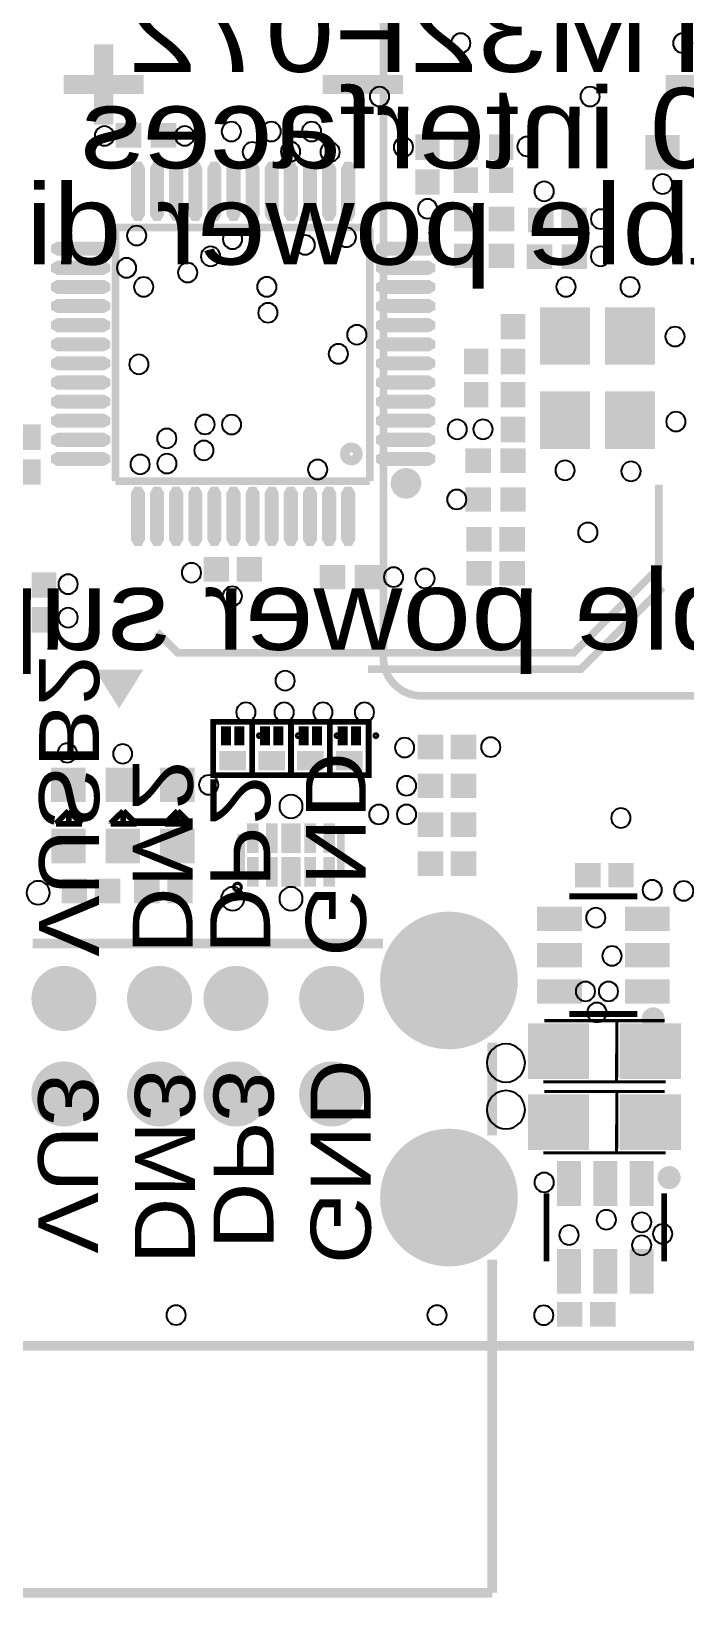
# Model space of a CAD drawing. Header units: millimetres. Extents: x -1 to 130, y -79 to 1.
# Drawn here: x 67.87 to 84.98, y -79.32 to -38.34 of the extents above; entities that cross this region are included whole.
import ezdxf
from ezdxf.enums import TextEntityAlignment as Align

# ---------------------------------------------------------------- set-up
doc = ezdxf.new("R2010")
doc.units = ezdxf.units.MM
doc.header["$MEASUREMENT"] = 0
for name, color, linetype, true_color in [('Board-Outline-Layer', 7, 'Continuous', 0xff00ff), ('Bottom-Silkscreen-Layer', 7, 'Continuous', 0x808000), ('Bottom-Solder-Mask-Layer', 7, 'Continuous', 0xff00ff), ('Multi-Layer', 7, 'Continuous', 0xc0c0c0), ('Top-Silkscreen-Layer', 7, 'Continuous', 0xffff00), ('Top-Solder-Mask-Layer', 7, 'Continuous', 0x800080)]:
    doc.layers.add(name, color=color, linetype=linetype, true_color=true_color)
doc.styles.get("Standard").update_dxf_attribs({"font": 'arial.ttf'})

msp = doc.modelspace()

# ---------------------------------------------------------------- hatches: boundary and pattern name
at = {"layer": 'Bottom-Solder-Mask-Layer'}
for points in [[(76.988, -63.17, 1), (80.59, -63.17, 1)], [(67.868, -63.64, 1), (69.57, -63.64, 1)], [(70.368, -63.64, 1), (72.07, -63.64, 1)], [(72.368, -63.64, 1), (74.07, -63.64, 1)], [(74.868, -63.64, 1), (76.57, -63.64, 1)], [(67.868, -66.14, 1), (69.57, -66.14, 1)], [(70.368, -66.14, 1), (72.07, -66.14, 1)], [(72.368, -66.14, 1), (74.07, -66.14, 1)], [(74.868, -66.14, 1), (76.57, -66.14, 1)], [(76.988, -68.85, 1), (80.59, -68.85, 1)]]:
    msp.add_hatch(color=256, dxfattribs=at).paths.add_polyline_path(points)
at = {"layer": 'Multi-Layer'}
for points in [[(77.039, -63.17, 1), (80.539, -63.17, 1)], [(77.039, -63.17, 1), (80.539, -63.17, 1)], [(77.039, -63.17, 1), (80.539, -63.17, 1)], [(67.919, -63.64, 1), (69.519, -63.64, 1)], [(67.919, -63.64, 1), (69.519, -63.64, 1)], [(67.919, -63.64, 1), (69.519, -63.64, 1)], [(70.419, -63.64, 1), (72.019, -63.64, 1)], [(70.419, -63.64, 1), (72.019, -63.64, 1)], [(70.419, -63.64, 1), (72.019, -63.64, 1)], [(72.419, -63.64, 1), (74.019, -63.64, 1)], [(72.419, -63.64, 1), (74.019, -63.64, 1)], [(72.419, -63.64, 1), (74.019, -63.64, 1)], [(74.919, -63.64, 1), (76.519, -63.64, 1)], [(74.919, -63.64, 1), (76.519, -63.64, 1)], [(74.919, -63.64, 1), (76.519, -63.64, 1)], [(67.919, -66.14, 1), (69.519, -66.14, 1)], [(67.919, -66.14, 1), (69.519, -66.14, 1)], [(67.919, -66.14, 1), (69.519, -66.14, 1)], [(70.419, -66.14, 1), (72.019, -66.14, 1)], [(70.419, -66.14, 1), (72.019, -66.14, 1)], [(70.419, -66.14, 1), (72.019, -66.14, 1)], [(72.419, -66.14, 1), (74.019, -66.14, 1)], [(72.419, -66.14, 1), (74.019, -66.14, 1)], [(72.419, -66.14, 1), (74.019, -66.14, 1)], [(74.919, -66.14, 1), (76.519, -66.14, 1)], [(74.919, -66.14, 1), (76.519, -66.14, 1)], [(74.919, -66.14, 1), (76.519, -66.14, 1)], [(77.039, -68.85, 1), (80.539, -68.85, 1)], [(77.039, -68.85, 1), (80.539, -68.85, 1)], [(77.039, -68.85, 1), (80.539, -68.85, 1)]]:
    msp.add_hatch(color=256, dxfattribs=at).paths.add_polyline_path(points)
at = {"layer": 'Top-Silkscreen-Layer'}
for points in [[(68.708, -39.484), (69.508, -39.484), (69.508, -38.684), (70.008, -38.684), (70.008, -39.484), (70.808, -39.484), (70.808, -39.984), (70.008, -39.984), (70.008, -40.784), (69.508, -40.784), (69.508, -39.984), (68.708, -39.984)], [(84.456, -39.484), (85.256, -39.484), (85.256, -38.684), (85.756, -38.684), (85.756, -39.484), (86.556, -39.484), (86.556, -39.984), (85.756, -39.984), (85.756, -40.784), (85.256, -40.784), (85.256, -39.984), (84.456, -39.984)], [(75.486, -39.484), (76.286, -39.484), (76.286, -39.484), (76.786, -39.484), (76.786, -39.484), (77.586, -39.484), (77.586, -39.984), (75.486, -39.984)], [(70.797, -55.037), (69.526, -55.037), (70.162, -56.053)]]:
    msp.add_hatch(color=256, dxfattribs=at).paths.add_polyline_path(points)
at = {"layer": 'Top-Solder-Mask-Layer'}
for points in [[(70.074, -41.383), (70.074, -40.741), (70.742, -40.741), (70.742, -41.383)], [(70.986, -41.383), (70.986, -40.741), (71.654, -40.741), (71.654, -41.383)], [(77.908, -41.037), (78.55, -41.037), (78.55, -41.705), (77.908, -41.705)], [(79.55, -41.703), (78.908, -41.703), (78.908, -41.036), (79.55, -41.036)], [(79.834, -41.036), (80.475, -41.036), (80.475, -41.703), (79.834, -41.703)], [(84.826, -41.956), (83.925, -41.956), (83.925, -41.055), (84.826, -41.055)], [(70.839, -43.142), (70.747, -43.302), (70.562, -43.302), (70.469, -43.142), (70.469, -41.912), (70.562, -41.752), (70.747, -41.752), (70.839, -41.912)], [(71.339, -43.142), (71.247, -43.302), (71.062, -43.302), (70.969, -43.142), (70.969, -41.912), (71.062, -41.752), (71.247, -41.752), (71.339, -41.912)], [(71.839, -43.142), (71.747, -43.302), (71.562, -43.302), (71.469, -43.142), (71.469, -41.912), (71.562, -41.752), (71.747, -41.752), (71.839, -41.912)], [(72.339, -43.142), (72.247, -43.302), (72.062, -43.302), (71.969, -43.142), (71.969, -41.912), (72.062, -41.752), (72.247, -41.752), (72.339, -41.912)], [(72.839, -43.142), (72.747, -43.302), (72.562, -43.302), (72.469, -43.142), (72.469, -41.912), (72.562, -41.752), (72.747, -41.752), (72.839, -41.912)], [(73.339, -43.142), (73.247, -43.302), (73.062, -43.302), (72.969, -43.142), (72.969, -41.912), (73.062, -41.752), (73.247, -41.752), (73.339, -41.912)], [(73.839, -43.142), (73.747, -43.302), (73.562, -43.302), (73.469, -43.142), (73.469, -41.912), (73.562, -41.752), (73.747, -41.752), (73.839, -41.912)], [(74.339, -43.142), (74.247, -43.302), (74.062, -43.302), (73.969, -43.142), (73.969, -41.912), (74.062, -41.752), (74.247, -41.752), (74.339, -41.912)], [(74.839, -43.142), (74.747, -43.302), (74.562, -43.302), (74.469, -43.142), (74.469, -41.912), (74.562, -41.752), (74.747, -41.752), (74.839, -41.912)], [(75.339, -43.142), (75.247, -43.302), (75.062, -43.302), (74.969, -43.142), (74.969, -41.912), (75.062, -41.752), (75.247, -41.752), (75.339, -41.912)], [(75.839, -43.142), (75.747, -43.302), (75.562, -43.302), (75.469, -43.142), (75.469, -41.912), (75.562, -41.752), (75.747, -41.752), (75.839, -41.912)], [(76.339, -43.142), (76.247, -43.302), (76.062, -43.302), (75.969, -43.142), (75.969, -41.912), (76.062, -41.752), (76.247, -41.752), (76.339, -41.912)], [(77.908, -41.949), (78.55, -41.949), (78.55, -42.617), (77.908, -42.617)], [(79.55, -42.569), (78.908, -42.569), (78.908, -41.901), (79.55, -41.901)], [(79.834, -41.901), (80.475, -41.901), (80.475, -42.569), (79.834, -42.569)], [(78.918, -43.569), (78.918, -42.927), (79.586, -42.927), (79.586, -43.569)], [(79.83, -43.569), (79.83, -42.927), (80.498, -42.927), (80.498, -43.569)], [(80.858, -43.598), (80.858, -42.956), (81.526, -42.956), (81.526, -43.598)], [(81.724, -43.598), (81.724, -42.956), (82.391, -42.956), (82.391, -43.598)], [(69.769, -43.842), (69.929, -43.935), (69.929, -44.12), (69.769, -44.212), (68.539, -44.212), (68.379, -44.12), (68.379, -43.935), (68.539, -43.842)], [(78.269, -43.842), (78.429, -43.935), (78.429, -44.12), (78.269, -44.212), (77.039, -44.212), (76.879, -44.12), (76.879, -43.935), (77.039, -43.842)], [(78.918, -44.533), (78.918, -43.891), (79.586, -43.891), (79.586, -44.533)], [(79.83, -44.533), (79.83, -43.891), (80.498, -43.891), (80.498, -44.533)], [(81.491, -43.916), (81.491, -44.558), (80.823, -44.558), (80.823, -43.916)], [(82.403, -43.916), (82.403, -44.558), (81.735, -44.558), (81.735, -43.916)], [(69.769, -44.342), (69.929, -44.435), (69.929, -44.62), (69.769, -44.712), (68.539, -44.712), (68.379, -44.62), (68.379, -44.435), (68.539, -44.342)], [(78.269, -44.342), (78.429, -44.435), (78.429, -44.62), (78.269, -44.712), (77.039, -44.712), (76.879, -44.62), (76.879, -44.435), (77.039, -44.342)], [(69.769, -44.842), (69.929, -44.935), (69.929, -45.12), (69.769, -45.212), (68.539, -45.212), (68.379, -45.12), (68.379, -44.935), (68.539, -44.842)], [(78.269, -44.842), (78.429, -44.935), (78.429, -45.12), (78.269, -45.212), (77.039, -45.212), (76.879, -45.12), (76.879, -44.935), (77.039, -44.842)], [(69.769, -45.342), (69.929, -45.435), (69.929, -45.62), (69.769, -45.712), (68.539, -45.712), (68.379, -45.62), (68.379, -45.435), (68.539, -45.342)], [(78.269, -45.342), (78.429, -45.435), (78.429, -45.62), (78.269, -45.712), (77.039, -45.712), (76.879, -45.62), (76.879, -45.435), (77.039, -45.342)], [(69.769, -45.842), (69.929, -45.935), (69.929, -46.12), (69.769, -46.212), (68.539, -46.212), (68.379, -46.12), (68.379, -45.935), (68.539, -45.842)], [(78.269, -45.842), (78.429, -45.935), (78.429, -46.12), (78.269, -46.212), (77.039, -46.212), (76.879, -46.12), (76.879, -45.935), (77.039, -45.842)], [(80.143, -45.733), (80.785, -45.733), (80.785, -46.401), (80.143, -46.401)], [(82.476, -47.063), (81.174, -47.063), (81.174, -45.561), (82.476, -45.561)], [(84.176, -47.063), (82.874, -47.063), (82.874, -45.561), (84.176, -45.561)], [(69.769, -46.342), (69.929, -46.435), (69.929, -46.62), (69.769, -46.712), (68.539, -46.712), (68.379, -46.62), (68.379, -46.435), (68.539, -46.342)], [(78.269, -46.342), (78.429, -46.435), (78.429, -46.62), (78.269, -46.712), (77.039, -46.712), (76.879, -46.62), (76.879, -46.435), (77.039, -46.342)], [(79.821, -47.313), (79.179, -47.313), (79.179, -46.646), (79.821, -46.646)], [(80.143, -46.645), (80.785, -46.645), (80.785, -47.313), (80.143, -47.313)], [(69.769, -46.842), (69.929, -46.935), (69.929, -47.12), (69.769, -47.212), (68.539, -47.212), (68.379, -47.12), (68.379, -46.935), (68.539, -46.842)], [(78.269, -46.842), (78.429, -46.935), (78.429, -47.12), (78.269, -47.212), (77.039, -47.212), (76.879, -47.12), (76.879, -46.935), (77.039, -46.842)], [(69.769, -47.342), (69.929, -47.435), (69.929, -47.62), (69.769, -47.712), (68.539, -47.712), (68.379, -47.62), (68.379, -47.435), (68.539, -47.342)], [(78.269, -47.342), (78.429, -47.435), (78.429, -47.62), (78.269, -47.712), (77.039, -47.712), (76.879, -47.62), (76.879, -47.435), (77.039, -47.342)], [(79.821, -48.179), (79.179, -48.179), (79.179, -47.511), (79.821, -47.511)], [(80.785, -48.179), (80.143, -48.179), (80.143, -47.511), (80.785, -47.511)], [(69.769, -47.842), (69.929, -47.935), (69.929, -48.12), (69.769, -48.212), (68.539, -48.212), (68.379, -48.12), (68.379, -47.935), (68.539, -47.842)], [(78.269, -47.842), (78.429, -47.935), (78.429, -48.12), (78.269, -48.212), (77.039, -48.212), (76.879, -48.12), (76.879, -47.935), (77.039, -47.842)], [(82.476, -49.263), (81.174, -49.263), (81.174, -47.761), (82.476, -47.761)], [(84.176, -49.263), (82.874, -49.263), (82.874, -47.761), (84.176, -47.761)], [(69.769, -48.342), (69.929, -48.435), (69.929, -48.62), (69.769, -48.712), (68.539, -48.712), (68.379, -48.62), (68.379, -48.435), (68.539, -48.342)], [(78.269, -48.342), (78.429, -48.435), (78.429, -48.62), (78.269, -48.712), (77.039, -48.712), (76.879, -48.62), (76.879, -48.435), (77.039, -48.342)], [(68.106, -49.289), (67.464, -49.289), (67.464, -48.621), (68.106, -48.621)], [(80.785, -49.091), (80.143, -49.091), (80.143, -48.423), (80.785, -48.423)], [(69.769, -48.842), (69.929, -48.935), (69.929, -49.12), (69.769, -49.212), (68.539, -49.212), (68.379, -49.12), (68.379, -48.935), (68.539, -48.842)], [(78.269, -48.842), (78.429, -48.935), (78.429, -49.12), (78.269, -49.212), (77.039, -49.212), (76.879, -49.12), (76.879, -48.935), (77.039, -48.842)], [(68.106, -50.201), (67.464, -50.201), (67.464, -49.533), (68.106, -49.533)], [(69.769, -49.342), (69.929, -49.435), (69.929, -49.62), (69.769, -49.712), (68.539, -49.712), (68.379, -49.62), (68.379, -49.435), (68.539, -49.342)], [(78.269, -49.342), (78.429, -49.435), (78.429, -49.62), (78.269, -49.712), (77.039, -49.712), (76.879, -49.62), (76.879, -49.435), (77.039, -49.342)], [(79.218, -49.892), (79.218, -49.25), (79.886, -49.25), (79.886, -49.892)], [(80.13, -49.892), (80.13, -49.25), (80.798, -49.25), (80.798, -49.892)], [(70.839, -51.642), (70.747, -51.802), (70.562, -51.802), (70.469, -51.642), (70.469, -50.412), (70.562, -50.252), (70.747, -50.252), (70.839, -50.412)], [(71.339, -51.642), (71.247, -51.802), (71.062, -51.802), (70.969, -51.642), (70.969, -50.412), (71.062, -50.252), (71.247, -50.252), (71.339, -50.412)], [(71.839, -51.642), (71.747, -51.802), (71.562, -51.802), (71.469, -51.642), (71.469, -50.412), (71.562, -50.252), (71.747, -50.252), (71.839, -50.412)], [(72.339, -51.642), (72.247, -51.802), (72.062, -51.802), (71.969, -51.642), (71.969, -50.412), (72.062, -50.252), (72.247, -50.252), (72.339, -50.412)], [(72.839, -51.642), (72.747, -51.802), (72.562, -51.802), (72.469, -51.642), (72.469, -50.412), (72.562, -50.252), (72.747, -50.252), (72.839, -50.412)], [(73.339, -51.642), (73.247, -51.802), (73.062, -51.802), (72.969, -51.642), (72.969, -50.412), (73.062, -50.252), (73.247, -50.252), (73.339, -50.412)], [(73.839, -51.642), (73.747, -51.802), (73.562, -51.802), (73.469, -51.642), (73.469, -50.412), (73.562, -50.252), (73.747, -50.252), (73.839, -50.412)], [(74.339, -51.642), (74.247, -51.802), (74.062, -51.802), (73.969, -51.642), (73.969, -50.412), (74.062, -50.252), (74.247, -50.252), (74.339, -50.412)], [(74.839, -51.642), (74.747, -51.802), (74.562, -51.802), (74.469, -51.642), (74.469, -50.412), (74.562, -50.252), (74.747, -50.252), (74.839, -50.412)], [(75.339, -51.642), (75.247, -51.802), (75.062, -51.802), (74.969, -51.642), (74.969, -50.412), (75.062, -50.252), (75.247, -50.252), (75.339, -50.412)], [(75.839, -51.642), (75.747, -51.802), (75.562, -51.802), (75.469, -51.642), (75.469, -50.412), (75.562, -50.252), (75.747, -50.252), (75.839, -50.412)], [(76.339, -51.642), (76.247, -51.802), (76.062, -51.802), (75.969, -51.642), (75.969, -50.412), (76.062, -50.252), (76.247, -50.252), (76.339, -50.412)], [(79.218, -50.908), (79.218, -50.266), (79.886, -50.266), (79.886, -50.908)], [(80.13, -50.908), (80.13, -50.266), (80.798, -50.266), (80.798, -50.908)], [(79.242, -51.949), (79.242, -51.308), (79.909, -51.308), (79.909, -51.949)], [(80.107, -51.949), (80.107, -51.308), (80.775, -51.308), (80.775, -51.949)], [(72.369, -52.737), (72.369, -52.095), (73.037, -52.095), (73.037, -52.737)], [(73.235, -52.737), (73.235, -52.095), (73.902, -52.095), (73.902, -52.737)], [(76.076, -52.298), (76.076, -52.94), (75.408, -52.94), (75.408, -52.298)], [(76.988, -52.298), (76.988, -52.94), (76.32, -52.94), (76.32, -52.298)], [(79.242, -52.838), (79.242, -52.197), (79.909, -52.197), (79.909, -52.838)], [(80.107, -52.838), (80.107, -52.197), (80.775, -52.197), (80.775, -52.838)], [(67.876, -52.489), (68.518, -52.489), (68.518, -53.157), (67.876, -53.157)], [(67.876, -53.402), (68.518, -53.402), (68.518, -54.07), (67.876, -54.07)], [(73.088, -56.519), (73.088, -57.019), (72.828, -57.019), (72.828, -56.519)], [(73.438, -56.519), (73.438, -57.019), (73.178, -57.019), (73.178, -56.519)], [(74.104, -56.519), (74.104, -57.019), (73.844, -57.019), (73.844, -56.519)], [(74.454, -56.519), (74.454, -57.019), (74.194, -57.019), (74.194, -56.519)], [(75.12, -56.519), (75.12, -57.019), (74.86, -57.019), (74.86, -56.519)], [(75.47, -56.519), (75.47, -57.019), (75.21, -57.019), (75.21, -56.519)], [(76.136, -56.519), (76.136, -57.019), (75.876, -57.019), (75.876, -56.519)], [(76.486, -56.519), (76.486, -57.019), (76.226, -57.019), (76.226, -56.519)], [(78.639, -56.743), (78.639, -57.385), (77.972, -57.385), (77.972, -56.743)], [(79.505, -56.743), (79.505, -57.385), (78.837, -57.385), (78.837, -56.743)], [(72.783, -57.669), (72.783, -57.169), (73.483, -57.169), (73.483, -57.669)], [(73.799, -57.669), (73.799, -57.169), (74.499, -57.169), (74.499, -57.669)], [(74.815, -57.669), (74.815, -57.169), (75.515, -57.169), (75.515, -57.669)], [(75.831, -57.669), (75.831, -57.169), (76.531, -57.169), (76.531, -57.669)], [(68.383, -58.505), (68.383, -57.603), (69.284, -57.603), (69.284, -58.505)], [(69.81, -58.505), (69.81, -57.603), (70.712, -57.603), (70.712, -58.505)], [(71.234, -58.505), (71.234, -57.603), (72.136, -57.603), (72.136, -58.505)], [(78.639, -57.759), (78.639, -58.401), (77.972, -58.401), (77.972, -57.759)], [(79.505, -57.759), (79.505, -58.401), (78.837, -58.401), (78.837, -57.759)], [(78.639, -58.775), (78.639, -59.417), (77.972, -59.417), (77.972, -58.775)], [(79.505, -58.775), (79.505, -59.417), (78.837, -59.417), (78.837, -58.775)], [(68.39, -60.104), (68.39, -59.202), (69.291, -59.202), (69.291, -60.104)], [(69.81, -60.104), (69.81, -59.202), (70.712, -59.202), (70.712, -60.104)], [(71.234, -60.104), (71.234, -59.202), (72.136, -59.202), (72.136, -60.104)], [(73.507, -59.839), (73.507, -59.057), (73.808, -59.057), (73.808, -59.839)], [(74.006, -59.839), (74.006, -59.057), (74.308, -59.057), (74.308, -59.839)], [(74.407, -59.839), (74.407, -59.057), (74.908, -59.057), (74.908, -59.839)], [(75.007, -59.839), (75.007, -59.057), (75.309, -59.057), (75.309, -59.839)], [(75.507, -59.839), (75.507, -59.057), (75.808, -59.057), (75.808, -59.839)], [(78.639, -59.791), (78.639, -60.433), (77.972, -60.433), (77.972, -59.791)], [(79.505, -59.791), (79.505, -60.433), (78.837, -60.433), (78.837, -59.791)], [(73.507, -60.719), (73.507, -59.938), (73.808, -59.938), (73.808, -60.719)], [(74.006, -60.719), (74.006, -59.938), (74.308, -59.938), (74.308, -60.719)], [(74.407, -60.719), (74.407, -59.938), (74.908, -59.938), (74.908, -60.719)], [(75.007, -60.719), (75.007, -59.938), (75.309, -59.938), (75.309, -60.719)], [(75.507, -60.719), (75.507, -59.937), (75.808, -59.937), (75.808, -60.719)], [(82.755, -60.096), (82.755, -60.738), (82.088, -60.738), (82.088, -60.096)], [(83.621, -60.096), (83.621, -60.738), (82.953, -60.738), (82.953, -60.096)], [(69.325, -60.508), (69.325, -61.149), (68.658, -61.149), (68.658, -60.508)], [(70.191, -60.508), (70.191, -61.149), (69.524, -61.149), (69.524, -60.508)], [(70.555, -61.149), (70.555, -60.508), (71.222, -60.508), (71.222, -61.149)], [(71.421, -61.149), (71.421, -60.508), (72.088, -60.508), (72.088, -61.149)], [(76.988, -63.17, 1), (80.59, -63.17, 1)], [(82.267, -61.874), (81.093, -61.874), (81.093, -61.24), (82.267, -61.24)], [(84.565, -61.874), (83.392, -61.874), (83.392, -61.24), (84.565, -61.24)], [(82.267, -62.824), (81.093, -62.824), (81.093, -62.19), (82.267, -62.19)], [(84.565, -62.824), (83.392, -62.824), (83.392, -62.19), (84.565, -62.19)], [(67.868, -63.64, 1), (69.57, -63.64, 1)], [(70.368, -63.64, 1), (72.07, -63.64, 1)], [(72.368, -63.64, 1), (74.07, -63.64, 1)], [(74.868, -63.64, 1), (76.57, -63.64, 1)], [(82.267, -63.774), (81.093, -63.774), (81.093, -63.14), (82.267, -63.14)], [(84.565, -63.774), (83.392, -63.774), (83.392, -63.14), (84.565, -63.14)], [(82.455, -64.292), (82.455, -65.752), (80.853, -65.752), (80.853, -64.292)], [(84.855, -64.292), (84.855, -65.752), (83.253, -65.752), (83.253, -64.292)], [(67.868, -66.14, 1), (69.57, -66.14, 1)], [(70.368, -66.14, 1), (72.07, -66.14, 1)], [(72.368, -66.14, 1), (74.07, -66.14, 1)], [(74.868, -66.14, 1), (76.57, -66.14, 1)], [(82.455, -66.148), (82.455, -67.609), (80.853, -67.609), (80.853, -66.148)], [(84.855, -66.148), (84.855, -67.609), (83.253, -67.609), (83.253, -66.148)], [(76.988, -68.85, 1), (80.59, -68.85, 1)], [(82.246, -67.893), (82.246, -69.066), (81.612, -69.066), (81.612, -67.893)], [(83.196, -67.893), (83.196, -69.066), (82.562, -69.066), (82.562, -67.893)], [(84.146, -67.893), (84.146, -69.066), (83.512, -69.066), (83.512, -67.893)], [(82.246, -70.191), (82.246, -71.364), (81.612, -71.364), (81.612, -70.191)], [(83.196, -70.191), (83.196, -71.364), (82.562, -71.364), (82.562, -70.191)], [(84.146, -70.191), (84.146, -71.364), (83.512, -71.364), (83.512, -70.191)], [(81.613, -72.224), (81.613, -71.583), (82.28, -71.583), (82.28, -72.224)], [(82.478, -72.224), (82.478, -71.583), (83.146, -71.583), (83.146, -72.224)]]:
    msp.add_hatch(color=256, dxfattribs=at).paths.add_polyline_path(points)

# ---------------------------------------------------------------- linework, layer by layer
at = {"layer": 'Board-Outline-Layer', "const_width": 0.254}
msp.add_lwpolyline([(129.998, 0.002), (0.002, 0.002), (0, 0), (0.079, -64.978), (7.809, -72.725), (122.275, -72.725), (130, -65), (130, 0)], close=True, dxfattribs=at)
at = {"layer": 'Bottom-Silkscreen-Layer', "const_width": 0.2}
msp.add_lwpolyline([(77.075, -54.725), (77.075, -38.025, -0.414), (78.075, -37.025), (123.275, -37.025, -0.414), (124.275, -38.025), (124.275, -54.725, -0.414), (123.275, -55.725), (78.075, -55.725, -0.414)], format="xyb", close=True, dxfattribs=at)
at = {"layer": 'Multi-Layer'}
for points in [[(78.843, -38.649, 1), (79.351, -38.649, 1)], [(84.649, -38.649, 1), (85.157, -38.649, 1)], [(76.718, -40.046, 1), (77.226, -40.046, 1)], [(82.225, -40.046, 1), (82.733, -40.046, 1)], [(69.525, -41.077, 1), (70.033, -41.077, 1)], [(71.625, -41.077, 1), (72.133, -41.077, 1)], [(72.844, -40.962, 1), (73.352, -40.962, 1)], [(73.887, -40.962, 1), (74.395, -40.962, 1)], [(74.942, -40.962, 1), (75.45, -40.962, 1)], [(73.393, -41.495, 1), (73.901, -41.495, 1)], [(74.393, -41.486, 1), (74.901, -41.486, 1)], [(75.425, -41.497, 1), (75.933, -41.497, 1)], [(77.344, -41.371, 1), (77.852, -41.371, 1)], [(80.575, -41.352, 1), (81.083, -41.352, 1)], [(84.122, -42.334, 1), (84.63, -42.334, 1)], [(81.025, -42.527, 1), (81.533, -42.527, 1)], [(77.975, -42.983, 1), (78.483, -42.983, 1)], [(82.5, -43.252, 1), (83.008, -43.252, 1)], [(70.367, -43.684, 1), (70.875, -43.684, 1)], [(72.875, -43.777, 1), (73.383, -43.777, 1)], [(74.775, -43.927, 1), (75.283, -43.927, 1)], [(75.85, -43.727, 1), (76.358, -43.727, 1)], [(72.3, -44.227, 1), (72.808, -44.227, 1)], [(82.5, -44.227, 1), (83.008, -44.227, 1)], [(70.102, -44.527, 1), (70.61, -44.527, 1)], [(71.7, -44.652, 1), (72.208, -44.652, 1)], [(70.55, -45.027, 1), (71.058, -45.027, 1)], [(73.771, -45.024, 1), (74.279, -45.024, 1)], [(81.596, -45.025, 1), (82.104, -45.025, 1)], [(83.271, -45.025, 1), (83.779, -45.025, 1)], [(73.8, -45.702, 1), (74.308, -45.702, 1)], [(76.125, -46.277, 1), (76.633, -46.277, 1)], [(84.446, -46.325, 1), (84.954, -46.325, 1)], [(75.642, -46.777, 1), (76.15, -46.777, 1)], [(70.425, -47.052, 1), (70.933, -47.052, 1)], [(84.471, -48.55, 1), (84.979, -48.55, 1)], [(71.154, -48.989, 1), (71.662, -48.989, 1)], [(72.153, -48.624, 1), (72.661, -48.624, 1)], [(72.85, -48.627, 1), (73.358, -48.627, 1)], [(78.75, -48.752, 1), (79.258, -48.752, 1)], [(79.425, -48.752, 1), (79.933, -48.752, 1)], [(72.125, -49.303, 1), (72.633, -49.303, 1)], [(70.458, -49.669, 1), (70.966, -49.669, 1)], [(71.159, -49.649, 1), (71.667, -49.649, 1)], [(75.1, -49.803, 1), (75.608, -49.803, 1)], [(81.571, -49.825, 1), (82.079, -49.825, 1)], [(83.296, -49.85, 1), (83.804, -49.85, 1)], [(78.738, -50.587, 1), (79.246, -50.587, 1)], [(82.167, -51.448, 1), (82.675, -51.448, 1)], [(71.8, -52.503, 1), (72.308, -52.503, 1)], [(77.087, -52.619, 1), (77.595, -52.619, 1)], [(77.909, -52.653, 1), (78.417, -52.653, 1)], [(68.574, -52.803, 1), (69.082, -52.803, 1)], [(72.868, -53.118, 1), (73.376, -53.118, 1)], [(68.574, -53.678, 1), (69.082, -53.678, 1)], [(74.25, -55.328, 1), (74.758, -55.328, 1)], [(73.225, -56.153, 1), (73.733, -56.153, 1)], [(74.225, -56.153, 1), (74.733, -56.153, 1)], [(75.239, -56.153, 1), (75.747, -56.153, 1)], [(76.325, -56.153, 1), (76.833, -56.153, 1)], [(77.375, -57.078, 1), (77.883, -57.078, 1)], [(79.627, -57.064, 1), (80.135, -57.064, 1)], [(68.557, -57.217, 1), (69.057, -57.217, 1)], [(70.005, -57.242, 1), (70.505, -57.242, 1)], [(72.25, -58.053, 1), (72.758, -58.053, 1)], [(77.425, -58.078, 1), (77.933, -58.078, 1)], [(74.353, -58.618, 1), (74.962, -58.618, 1)], [(76.7, -58.828, 1), (77.208, -58.828, 1)], [(77.425, -58.828, 1), (77.933, -58.828, 1)], [(83.033, -58.92, 1), (83.541, -58.92, 1)], [(67.74, -60.874, 1), (68.35, -60.874, 1)], [(83.85, -60.799, 1), (84.358, -60.799, 1)], [(84.675, -60.828, 1), (85.183, -60.828, 1)], [(72.829, -61.031, 1), (73.438, -61.031, 1)], [(74.353, -61.031, 1), (74.962, -61.031, 1)], [(82.375, -61.528, 1), (82.883, -61.528, 1)], [(82.8, -62.528, 1), (83.308, -62.528, 1)], [(82.105, -63.457, 1), (82.613, -63.457, 1)], [(82.707, -63.457, 1), (83.215, -63.457, 1)], [(82.405, -64.007, 1), (82.913, -64.007, 1)], [(79.779, -65.328, 1), (80.779, -65.328, 1)], [(79.779, -66.553, 1), (80.779, -66.553, 1)], [(81.025, -68.453, 1), (81.533, -68.453, 1)], [(82.65, -69.429, 1), (83.158, -69.429, 1)], [(83.575, -69.497, 1), (84.083, -69.497, 1)], [(81.675, -69.829, 1), (82.183, -69.829, 1)], [(84.125, -69.799, 1), (84.633, -69.799, 1)], [(83.575, -70.099, 1), (84.083, -70.099, 1)], [(71.397, -71.925, 1), (71.905, -71.925, 1)], [(78.222, -71.925, 1), (78.73, -71.925, 1)], [(81.014, -71.929, 1), (81.522, -71.929, 1)]]:
    msp.add_lwpolyline(points, format="xyb", close=True, dxfattribs=at)
at = {"layer": 'Top-Silkscreen-Layer'}
for points, const_width in [([(70.064, -49.673), (70.064, -43.475)], 0.2), ([(70.064, -43.475), (76.719, -43.475)], 0.2), ([(70.064, -49.673), (70.064, -43.475)], 0.2), ([(70.064, -43.475), (76.719, -43.475)], 0.2), ([(76.719, -43.475), (76.719, -50.105)], 0.2), ([(76.719, -43.475), (76.719, -50.105)], 0.2), ([(70.064, -50.105), (70.064, -49.342)], 0.2), ([(70.064, -50.105), (70.064, -49.342)], 0.2), ([(76.719, -50.105), (70.064, -50.105)], 0.2), ([(76.719, -50.105), (70.064, -50.105)], 0.2), ([(84.275, -50.2), (84.275, -52.375), (82.05, -54.6), (71.7, -54.6), (71.15, -54.05)], 0.2), ([(76.675, -55.025), (82.24, -55.025), (84.381, -52.884)], 0.2), ([(68.513, -59.064), (68.844, -58.734)], 0.15), ([(68.513, -59.064), (68.844, -58.734)], 0.15), ([(68.513, -59.074), (68.513, -59.064)], 0.15), ([(68.513, -59.074), (68.513, -59.064)], 0.15), ([(69.194, -59.074), (68.513, -59.074)], 0.15), ([(69.194, -59.074), (68.513, -59.074)], 0.15), ([(69.184, -59.074), (68.844, -58.734)], 0.15), ([(68.844, -59.074), (68.844, -58.734)], 0.15), ([(69.184, -59.074), (68.844, -58.734)], 0.15), ([(68.844, -59.074), (68.844, -58.734)], 0.15), ([(69.194, -59.074), (69.184, -59.074)], 0.15), ([(69.194, -59.074), (69.184, -59.074)], 0.15), ([(69.937, -59.064), (70.268, -58.734)], 0.15), ([(69.937, -59.064), (70.268, -58.734)], 0.15), ([(69.937, -59.074), (69.937, -59.064)], 0.15), ([(69.937, -59.074), (69.937, -59.064)], 0.15), ([(70.617, -59.074), (69.937, -59.074)], 0.15), ([(70.617, -59.074), (69.937, -59.074)], 0.15), ([(70.608, -59.074), (70.268, -58.734)], 0.15), ([(70.268, -59.074), (70.268, -58.734)], 0.15), ([(70.608, -59.074), (70.268, -58.734)], 0.15), ([(70.268, -59.074), (70.268, -58.734)], 0.15), ([(70.617, -59.074), (70.608, -59.074)], 0.15), ([(70.617, -59.074), (70.608, -59.074)], 0.15), ([(71.361, -59.064), (71.692, -58.734)], 0.15), ([(71.361, -59.064), (71.692, -58.734)], 0.15), ([(71.361, -59.074), (71.361, -59.064)], 0.15), ([(71.361, -59.074), (71.361, -59.064)], 0.15), ([(72.042, -59.074), (71.361, -59.074)], 0.15), ([(72.042, -59.074), (71.361, -59.074)], 0.15), ([(72.032, -59.074), (71.692, -58.734)], 0.15), ([(71.692, -59.074), (71.692, -58.734)], 0.15), ([(72.032, -59.074), (71.692, -58.734)], 0.15), ([(71.692, -59.074), (71.692, -58.734)], 0.15), ([(72.042, -59.074), (72.032, -59.074)], 0.15), ([(72.042, -59.074), (72.032, -59.074)], 0.15), ([(73.357, -59.338), (73.357, -60.438)], 0.2), ([(73.357, -59.338), (73.357, -60.438)], 0.2), ([(75.957, -59.338), (75.957, -60.438)], 0.2), ([(75.957, -59.338), (75.957, -60.438)], 0.2), ([(83.718, -60.968), (81.94, -60.968)], 0.152), ([(83.718, -60.968), (81.94, -60.968)], 0.152), ([(67.901, -62.2), (77.062, -62.2)], 0.254), ([(67.901, -62.2), (77.062, -62.2)], 0.254), ([(84.429, -64.222), (81.279, -64.222)], 0.08), ([(84.429, -64.222), (81.279, -64.222)], 0.08), ([(83.718, -64.046), (81.94, -64.046)], 0.152), ([(83.718, -64.046), (81.94, -64.046)], 0.152), ([(83.178, -64.222), (83.174, -65.822)], 0.08), ([(83.178, -64.222), (83.174, -65.822)], 0.08), ([(79.919, -67.223), (79.919, -64.796)], 0.254), ([(79.919, -67.223), (79.919, -64.796)], 0.254), ([(84.454, -65.822), (81.254, -65.822)], 0.08), ([(84.454, -65.822), (81.254, -65.822)], 0.08), ([(84.429, -66.078), (81.279, -66.078)], 0.08), ([(84.429, -66.078), (81.279, -66.078)], 0.08), ([(83.178, -66.078), (83.174, -67.678)], 0.08), ([(83.178, -66.078), (83.174, -67.678)], 0.08), ([(84.454, -67.678), (81.254, -67.678)], 0.08), ([(84.454, -67.678), (81.254, -67.678)], 0.08), ([(81.34, -68.739), (81.34, -70.518)], 0.152), ([(81.34, -68.739), (81.34, -70.518)], 0.152), ([(84.418, -68.739), (84.418, -70.518)], 0.152), ([(84.418, -68.739), (84.418, -70.518)], 0.152), ([(79.919, -70.477), (79.919, -79.19)], 0.254), ([(79.919, -70.477), (79.919, -79.19)], 0.254), ([(79.919, -79.19), (64.519, -79.19)], 0.254), ([(79.919, -79.19), (64.519, -79.19)], 0.254)]:
    msp.add_lwpolyline(points, dxfattribs=dict(at, const_width=const_width))
for points, const_width in [([(76.064, -49.397, 1), (76.405, -49.397, 1)], 0.254), ([(76.064, -49.397, 1), (76.405, -49.397, 1)], 0.254), ([(73.791, -56.766, 1), (73.867, -56.766, 1)], 0.1), ([(73.791, -56.766, 1), (73.867, -56.766, 1)], 0.1), ([(74.807, -56.766, 1), (74.883, -56.766, 1)], 0.1), ([(74.807, -56.766, 1), (74.883, -56.766, 1)], 0.1), ([(75.823, -56.766, 1), (75.899, -56.766, 1)], 0.1), ([(75.823, -56.766, 1), (75.899, -56.766, 1)], 0.1), ([(76.839, -56.766, 1), (76.915, -56.766, 1)], 0.1), ([(76.839, -56.766, 1), (76.915, -56.766, 1)], 0.1), ([(73.216, -60.728, 1), (73.298, -60.728, 1)], 0.2), ([(73.216, -60.728, 1), (73.298, -60.728, 1)], 0.2)]:
    msp.add_lwpolyline(points, format="xyb", close=True, dxfattribs=dict(at, const_width=const_width))
for points, const_width in [([(77.464, -50.167, 0.997), (77.864, -50.166, 0.997), (77.464, -50.165)], 0.4), ([(77.464, -50.167, 0.997), (77.864, -50.166, 0.997), (77.464, -50.165)], 0.4), ([(83.981, -64.175, 1), (84.281, -64.175), (84.281, -64.175, 1), (83.981, -64.175)], 0.3), ([(83.981, -64.175, 1), (84.281, -64.175), (84.281, -64.175, 1), (83.981, -64.175)], 0.3), ([(84.397, -68.327, 1), (84.698, -68.327), (84.698, -68.327, 1), (84.397, -68.327)], 0.3), ([(84.397, -68.327, 1), (84.698, -68.327), (84.698, -68.327, 1), (84.397, -68.327)], 0.3)]:
    msp.add_lwpolyline(points, format="xyb", dxfattribs=dict(at, const_width=const_width))
at = {"layer": 'Top-Silkscreen-Layer', "const_width": 0.15}
for points in [[(72.625, -57.8), (72.625, -56.403), (73.641, -56.403), (73.641, -57.8)], [(72.625, -57.8), (72.625, -56.403), (73.641, -56.403), (73.641, -57.8)], [(73.641, -57.8), (73.641, -56.403), (74.657, -56.403), (74.657, -57.8)], [(73.641, -57.8), (73.641, -56.403), (74.657, -56.403), (74.657, -57.8)], [(74.657, -57.8), (74.657, -56.403), (75.673, -56.403), (75.673, -57.8)], [(74.657, -57.8), (74.657, -56.403), (75.673, -56.403), (75.673, -57.8)], [(75.673, -57.8), (75.673, -56.403), (76.689, -56.403), (76.689, -57.8)], [(75.673, -57.8), (75.673, -56.403), (76.689, -56.403), (76.689, -57.8)]]:
    msp.add_lwpolyline(points, close=True, dxfattribs=at)

# ---------------------------------------------------------------- texts
at = {"layer": 'Bottom-Silkscreen-Layer', "text_generation_flag": 2, "width": 1.1}
for s, p in [('Based on USB2517 and STM32F072', (123.675, -40.03)), ('6 x CANBUS and 6 USB2.0 interfaces', (123.675, -42.55)), ('6 x 24V 7.5A Max controllable power distribution', (123.675, -45.07)), ('with optional and controllable power supply voltage', (123.675, -55.15))]:
    msp.add_text(s, height=2.1, dxfattribs=at).set_placement(p, align=Align.BOTTOM_LEFT)
for s, p in [('VUSB2', (67.6, -62.55)), ('GND', (74.575, -62.55)), ('DM2', (70.05, -62.475)), ('DP2', (72.075, -62.475)), ('GND', (74.702, -70.588)), ('VU3', (67.575, -70.317)), ('DM3', (70.104, -70.593)), ('DP3', (72.162, -70.2))]:
    msp.add_text(s, height=1.568, rotation=270, dxfattribs=at).set_placement(p, align=Align.BOTTOM_LEFT)

doc.saveas('drawing.dxf')
